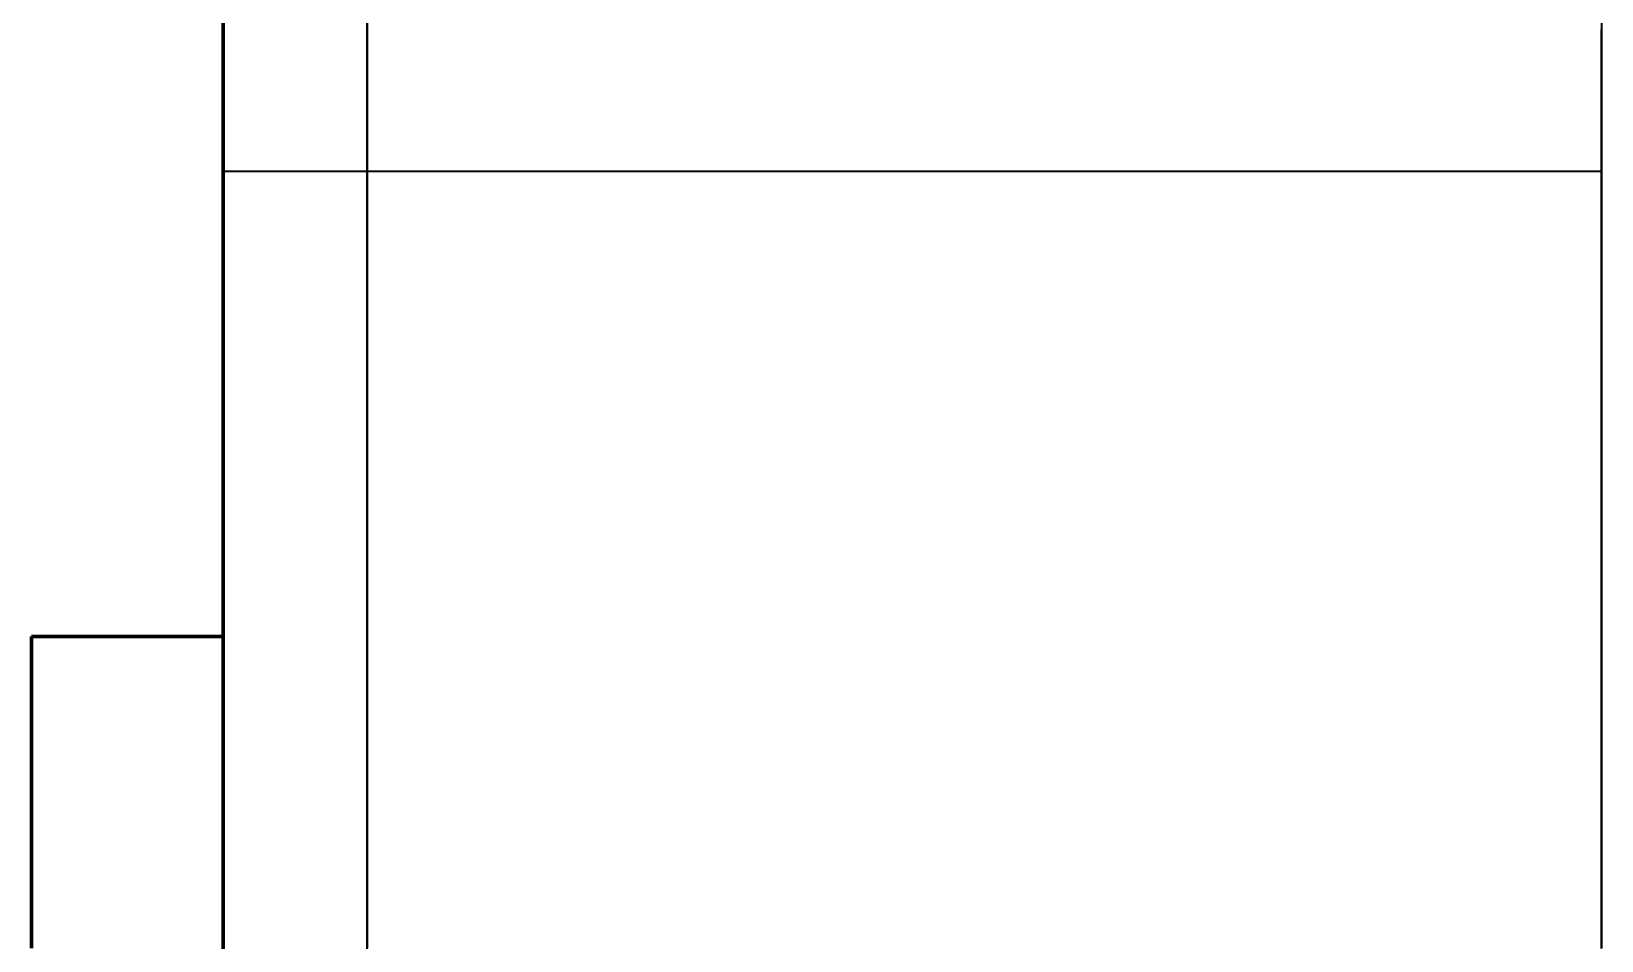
# Model space of a CAD drawing. Header units: millimetres. Extents: x 0 to 2382, y 0 to 420.
# Drawn here: x 125 to 128.275, y 111.366 to 113.262 of the extents above; entities that cross this region are included whole.
import ezdxf

# ---------------------------------------------------------------- set-up
doc = ezdxf.new("R2010")
doc.units = ezdxf.units.MM
doc.linetypes.add('IRAM-E-TRAZOS', pattern=[5, 4, -1])
doc.layers.add('01-VISIBLE', color=7, linetype='CONTINUOUS', lineweight=70)
doc.layers.add('02-OCULTA', color=4, linetype='IRAM-E-TRAZOS', lineweight=35)

msp = doc.modelspace()

# ---------------------------------------------------------------- linework, layer by layer
at = {"layer": '01-VISIBLE'}
msp.add_line((125, 112), (125.4, 112), dxfattribs=at)
for points in [[(125.4, 111.3), (125.4, 111.4), (125.4, 111.5), (125.4, 111.6), (125.4, 111.7), (125.4, 111.8), (125.4, 111.9), (125.4, 112), (125.4, 112.1), (125.4, 112.2), (125.4, 112.3), (125.4, 112.4), (125.4, 112.5), (125.4, 112.6), (125.4, 112.7), (125.4, 112.8), (125.4, 112.9), (125.4, 113), (125.4, 113.1), (125.4, 113.2), (125.4, 113.3)], [(125, 112), (125, 111.95), (125, 111.9), (125, 111.85), (125, 111.8), (125, 111.75), (125, 111.7), (125, 111.65), (125, 111.6), (125, 111.55), (125, 111.5), (125, 111.45), (125, 111.4), (125, 111.35)]]:
    msp.add_lwpolyline(points, dxfattribs=at)
at = {"layer": '02-OCULTA'}
msp.add_line((128.275, 112.97), (125.4, 112.97), dxfattribs=at)
for points in [[(125.4, 111.296), (125.4, 111.368), (125.4, 111.44), (125.4, 111.512), (125.4, 111.584), (125.4, 111.656), (125.4, 111.728), (125.4, 111.8), (125.4, 111.872), (125.4, 111.944), (125.4, 112.016), (125.4, 112.088), (125.4, 112.16), (125.4, 112.232), (125.4, 112.304), (125.4, 112.376), (125.4, 112.448), (125.4, 112.52), (125.4, 112.592), (125.4, 112.664), (125.4, 112.736), (125.4, 112.808), (125.4, 112.88), (125.4, 112.952), (125.4, 113.024), (125.4, 113.096), (125.4, 113.168), (125.4, 113.24), (125.4, 113.312)], [(125.4, 113.3115), (125.4, 113.2613), (125.4, 113.2111), (125.4, 113.161), (125.4, 113.1108), (125.4, 113.0606), (125.4, 113.0105), (125.4, 112.9603), (125.4, 112.9101), (125.4, 112.8599), (125.4, 112.8098), (125.4, 112.7596), (125.4, 112.7094), (125.4, 112.6592), (125.4, 112.6091), (125.4, 112.5589), (125.4, 112.5087), (125.4, 112.4585), (125.4, 112.4084), (125.4, 112.3582), (125.4, 112.308), (125.4, 112.2578), (125.4, 112.2077), (125.4, 112.1575), (125.4, 112.1073), (125.4, 112.0571), (125.4, 112.007), (125.4, 111.9568), (125.4, 111.9066), (125.4, 111.8564), (125.4, 111.8063), (125.4, 111.7561), (125.4, 111.7059), (125.4, 111.6557), (125.4, 111.6056), (125.4, 111.5554), (125.4, 111.5052), (125.4, 111.4551), (125.4, 111.4049), (125.4, 111.3547)], [(125.4, 113.3083), (125.4, 113.2581), (125.4, 113.208), (125.4, 113.1579), (125.4, 113.1078), (125.4, 113.0576), (125.4, 113.0075), (125.4, 112.9574), (125.4, 112.9073), (125.4, 112.8571), (125.4, 112.807), (125.4, 112.7569), (125.4, 112.7068), (125.4, 112.6566), (125.4, 112.6065), (125.4, 112.5564), (125.4, 112.5063), (125.4, 112.4561), (125.4, 112.406), (125.4, 112.3559), (125.4, 112.3058), (125.4, 112.2556), (125.4, 112.2055), (125.4, 112.1554), (125.4, 112.1053), (125.4, 112.0551), (125.4, 112.005), (125.4, 111.9549), (125.4, 111.9048), (125.4, 111.8546), (125.4, 111.8045), (125.4, 111.7544), (125.4, 111.7043), (125.4, 111.6541), (125.4, 111.604), (125.4, 111.5539), (125.4, 111.5038), (125.4, 111.4536), (125.4, 111.4035), (125.4, 111.3534)], [(125.7, 111.296), (125.7, 111.368), (125.7, 111.44), (125.7, 111.512), (125.7, 111.584), (125.7, 111.656), (125.7, 111.728), (125.7, 111.8), (125.7, 111.872), (125.7, 111.944), (125.7, 112.016), (125.7, 112.088), (125.7, 112.16), (125.7, 112.232), (125.7, 112.304), (125.7, 112.376), (125.7, 112.448), (125.7, 112.52), (125.7, 112.592), (125.7, 112.664), (125.7, 112.736), (125.7, 112.808), (125.7, 112.88), (125.7, 112.952), (125.7, 113.024), (125.7, 113.096), (125.7, 113.168), (125.7, 113.24), (125.7, 113.312)], [(125.7, 113.3115), (125.7, 113.2613), (125.7, 113.2111), (125.7, 113.161), (125.7, 113.1108), (125.7, 113.0606), (125.7, 113.0105), (125.7, 112.9603), (125.7, 112.9101), (125.7, 112.8599), (125.7, 112.8098), (125.7, 112.7596), (125.7, 112.7094), (125.7, 112.6592), (125.7, 112.6091), (125.7, 112.5589), (125.7, 112.5087), (125.7, 112.4585), (125.7, 112.4084), (125.7, 112.3582), (125.7, 112.308), (125.7, 112.2578), (125.7, 112.2077), (125.7, 112.1575), (125.7, 112.1073), (125.7, 112.0571), (125.7, 112.007), (125.7, 111.9568), (125.7, 111.9066), (125.7, 111.8564), (125.7, 111.8063), (125.7, 111.7561), (125.7, 111.7059), (125.7, 111.6557), (125.7, 111.6056), (125.7, 111.5554), (125.7, 111.5052), (125.7, 111.4551), (125.7, 111.4049), (125.7, 111.3547)], [(125.7, 113.3), (125.7, 113.25), (125.7, 113.2), (125.7, 113.15), (125.7, 113.1), (125.7, 113.05), (125.7, 113), (125.7, 112.95), (125.7, 112.9), (125.7, 112.85), (125.7, 112.8), (125.7, 112.75), (125.7, 112.7), (125.7, 112.65), (125.7, 112.6), (125.7, 112.55), (125.7, 112.5), (125.7, 112.45), (125.7, 112.4), (125.7, 112.35), (125.7, 112.3), (125.7, 112.25), (125.7, 112.2), (125.7, 112.15), (125.7, 112.1), (125.7, 112.05), (125.7, 112), (125.7, 111.95), (125.7, 111.9), (125.7, 111.85), (125.7, 111.8), (125.7, 111.75), (125.7, 111.7), (125.7, 111.65), (125.7, 111.6), (125.7, 111.55), (125.7, 111.5), (125.7, 111.45), (125.7, 111.4), (125.7, 111.35)], [(128.275, 113.3), (128.275, 113.25), (128.275, 113.2), (128.275, 113.15), (128.275, 113.1), (128.275, 113.05), (128.275, 113), (128.275, 112.95), (128.275, 112.9), (128.275, 112.85), (128.275, 112.8), (128.275, 112.75), (128.275, 112.7), (128.275, 112.65), (128.275, 112.6), (128.275, 112.55), (128.275, 112.5), (128.275, 112.45), (128.275, 112.4), (128.275, 112.35), (128.275, 112.3), (128.275, 112.25), (128.275, 112.2), (128.275, 112.15), (128.275, 112.1), (128.275, 112.05), (128.275, 112), (128.275, 111.95), (128.275, 111.9), (128.275, 111.85), (128.275, 111.8), (128.275, 111.75), (128.275, 111.7), (128.275, 111.65), (128.275, 111.6), (128.275, 111.55), (128.275, 111.5), (128.275, 111.45), (128.275, 111.4), (128.275, 111.35)], [(125.7, 111.349), (125.7, 111.42), (125.7, 111.491), (125.7, 111.562), (125.7, 111.633), (125.7, 111.704), (125.7, 111.775), (125.7, 111.846), (125.7, 111.917), (125.7, 111.988), (125.7, 112.059), (125.7, 112.13), (125.7, 112.201), (125.7, 112.272), (125.7, 112.343), (125.7, 112.414), (125.7, 112.485), (125.7, 112.556), (125.7, 112.627), (125.7, 112.698), (125.7, 112.769), (125.7, 112.84), (125.7, 112.911), (125.7, 112.982), (125.7, 113.053), (125.7, 113.124), (125.7, 113.195), (125.7, 113.266)], [(128.275, 111.349), (128.275, 111.42), (128.275, 111.491), (128.275, 111.562), (128.275, 111.633), (128.275, 111.704), (128.275, 111.775), (128.275, 111.846), (128.275, 111.917), (128.275, 111.988), (128.275, 112.059), (128.275, 112.13), (128.275, 112.201), (128.275, 112.272), (128.275, 112.343), (128.275, 112.414), (128.275, 112.485), (128.275, 112.556), (128.275, 112.627), (128.275, 112.698), (128.275, 112.769), (128.275, 112.84), (128.275, 112.911), (128.275, 112.982), (128.275, 113.053), (128.275, 113.124), (128.275, 113.195), (128.275, 113.266)], [(125.4, 111.3592), (125.4, 111.4095), (125.4, 111.4598), (125.4, 111.5102), (125.4, 111.5605), (125.4, 111.6108), (125.4, 111.6612), (125.4, 111.7115), (125.4, 111.7619), (125.4, 111.8122), (125.4, 111.8625), (125.4, 111.9129), (125.4, 111.9632), (125.4, 112.0136), (125.4, 112.0639), (125.4, 112.1142), (125.4, 112.1646), (125.4, 112.2149), (125.4, 112.2653), (125.4, 112.3156), (125.4, 112.3659), (125.4, 112.4163), (125.4, 112.4666), (125.4, 112.5169), (125.4, 112.5673), (125.4, 112.6176), (125.4, 112.668), (125.4, 112.7183), (125.4, 112.7686), (125.4, 112.819), (125.4, 112.8693), (125.4, 112.9197), (125.4, 112.97)], [(125.4, 112.97), (125.4, 112.9197), (125.4, 112.8693), (125.4, 112.819), (125.4, 112.7686), (125.4, 112.7183), (125.4, 112.668), (125.4, 112.6176), (125.4, 112.5673), (125.4, 112.5169), (125.4, 112.4666), (125.4, 112.4163), (125.4, 112.3659), (125.4, 112.3156), (125.4, 112.2653), (125.4, 112.2149), (125.4, 112.1646), (125.4, 112.1142), (125.4, 112.0639), (125.4, 112.0136), (125.4, 111.9632), (125.4, 111.9129), (125.4, 111.8625), (125.4, 111.8122), (125.4, 111.7619), (125.4, 111.7115), (125.4, 111.6612), (125.4, 111.6108), (125.4, 111.5605), (125.4, 111.5102), (125.4, 111.4598), (125.4, 111.4095), (125.4, 111.3592)], [(128.275, 111.3592), (128.275, 111.4095), (128.275, 111.4598), (128.275, 111.5102), (128.275, 111.5605), (128.275, 111.6108), (128.275, 111.6612), (128.275, 111.7115), (128.275, 111.7619), (128.275, 111.8122), (128.275, 111.8625), (128.275, 111.9129), (128.275, 111.9632), (128.275, 112.0136), (128.275, 112.0639), (128.275, 112.1142), (128.275, 112.1646), (128.275, 112.2149), (128.275, 112.2653), (128.275, 112.3156), (128.275, 112.3659), (128.275, 112.4163), (128.275, 112.4666), (128.275, 112.5169), (128.275, 112.5673), (128.275, 112.6176), (128.275, 112.668), (128.275, 112.7183), (128.275, 112.7686), (128.275, 112.819), (128.275, 112.8693), (128.275, 112.9197), (128.275, 112.97)], [(128.275, 112.97), (128.275, 112.9197), (128.275, 112.8693), (128.275, 112.819), (128.275, 112.7686), (128.275, 112.7183), (128.275, 112.668), (128.275, 112.6176), (128.275, 112.5673), (128.275, 112.5169), (128.275, 112.4666), (128.275, 112.4163), (128.275, 112.3659), (128.275, 112.3156), (128.275, 112.2653), (128.275, 112.2149), (128.275, 112.1646), (128.275, 112.1142), (128.275, 112.0639), (128.275, 112.0136), (128.275, 111.9632), (128.275, 111.9129), (128.275, 111.8625), (128.275, 111.8122), (128.275, 111.7619), (128.275, 111.7115), (128.275, 111.6612), (128.275, 111.6108), (128.275, 111.5605), (128.275, 111.5102), (128.275, 111.4598), (128.275, 111.4095), (128.275, 111.3592)], [(125, 111.35), (125, 111.4), (125, 111.45), (125, 111.5), (125, 111.55), (125, 111.6), (125, 111.65), (125, 111.7), (125, 111.75), (125, 111.8), (125, 111.85), (125, 111.9), (125, 111.95), (125, 112)], [(125.4, 111.35), (125.4, 111.4), (125.4, 111.45), (125.4, 111.5), (125.4, 111.55), (125.4, 111.6), (125.4, 111.65), (125.4, 111.7), (125.4, 111.75), (125.4, 111.8), (125.4, 111.85), (125.4, 111.9), (125.4, 111.95), (125.4, 112)], [(125.4, 112), (125.4, 111.95), (125.4, 111.9), (125.4, 111.85), (125.4, 111.8), (125.4, 111.75), (125.4, 111.7), (125.4, 111.65), (125.4, 111.6), (125.4, 111.55), (125.4, 111.5), (125.4, 111.45), (125.4, 111.4), (125.4, 111.35)]]:
    msp.add_lwpolyline(points, dxfattribs=at)

doc.saveas('drawing.dxf')
